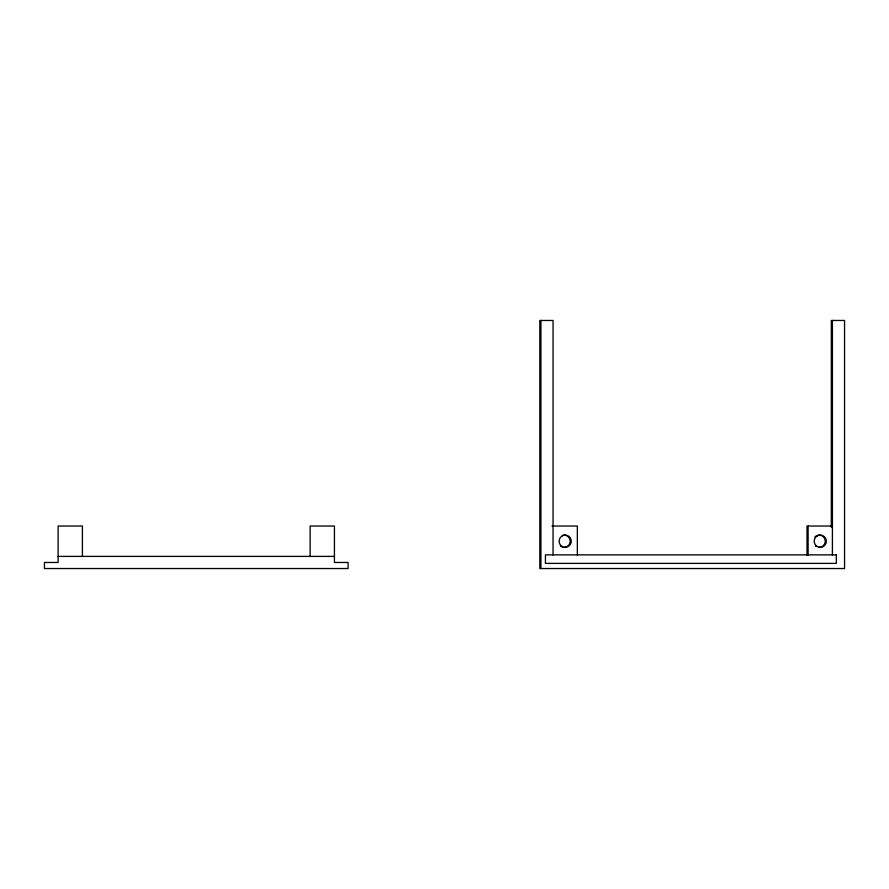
<?xml version="1.0" encoding="UTF-8"?>
<svg xmlns="http://www.w3.org/2000/svg" width="889" height="889" viewBox="0 0 889 889"><rect width="100%" height="100%" fill="white"/><g stroke="black" fill="none" stroke-linecap="round" stroke-linejoin="round"><path stroke-width="1.33" d="M814.88 536.912L816.135 535.956M551.969 526.032L577.35 526.032L577.35 555.014M832.404 526.032L807.023 526.032L807.023 555.014M58.118 556.392L334.431 556.392M815.413 545.913L816.135 546.468M560.348 545.913L561.081 546.468A6.067 6.067 0 0 0 562.548 547.079M832.404 320.462L832.404 555.014M831.315 527.244L831.315 320.462L844.55 320.462L844.55 568.538L539.823 568.538L539.823 320.462L553.058 320.462L553.058 555.014M808.112 526.032L808.112 555.014M540.912 320.462L540.912 568.538M310.139 556.392L310.139 526.032L334.431 526.032L334.431 562.47L348.088 562.47L348.088 568.538L44.45 568.538L44.45 562.47L58.118 562.47L58.118 526.032L82.41 526.032L82.41 556.392M819.169 547.28A6.067 6.067 0 0 0 822.214 546.468L823.47 545.502A6.067 6.067 0 0 0 823.47 536.912L822.214 535.956A6.067 6.067 0 0 0 817.602 535.345M564.115 547.28A6.067 6.067 0 0 0 567.149 546.468L568.404 545.502A6.067 6.067 0 0 0 568.404 536.912L567.149 535.956A6.067 6.067 0 0 0 562.548 535.345M562.159 535.956L560.903 536.912A6.067 6.067 0 0 0 560.903 545.502L562.159 546.468A6.067 6.067 0 0 0 568.238 546.468L569.493 545.502A6.067 6.067 0 0 0 569.493 536.912L568.238 535.956A6.067 6.067 0 0 0 562.159 535.956M817.224 535.956L815.969 536.912A6.067 6.067 0 0 0 815.969 545.502L817.224 546.468A6.067 6.067 0 0 0 823.292 546.468L824.548 545.502A6.067 6.067 0 0 0 824.548 536.912L823.292 535.956A6.067 6.067 0 0 0 817.224 535.956M836.338 554.869L545.446 554.869L545.446 563.382L836.338 563.382L836.338 554.869"/></g></svg>
